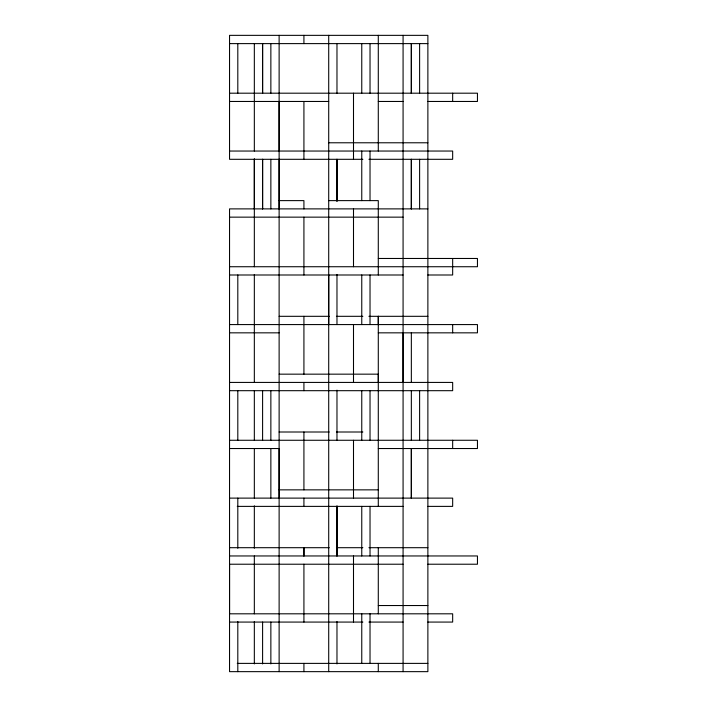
<?xml version="1.0" encoding="UTF-8"?>
<svg xmlns="http://www.w3.org/2000/svg" width="707" height="707" viewBox="0 0 707 707"><rect width="100%" height="100%" fill="white"/><g stroke="black" fill="none" stroke-linecap="round" stroke-linejoin="round"><path stroke-width="1.06" d="M254.334 208.883L254.334 159.305M279.124 498.117L279.124 448.53L229.545 448.53M279.124 208.883L279.124 159.305M279.124 151.042L279.124 101.463M328.711 324.575L328.711 274.996M336.974 506.38L336.974 555.958L336.974 505.823M336.974 93.191L336.974 43.613M378.289 382.425L378.289 374.162L279.124 374.162M378.289 324.575L378.289 316.312L378.289 506.38M403.078 382.425L403.078 332.838M229.545 43.613L427.876 43.613M229.545 93.191L477.455 93.191L477.455 101.463L427.876 101.463M229.545 101.463L328.711 101.463M378.289 101.463L403.078 101.463M328.711 142.779L427.876 142.779M229.545 151.042L452.666 151.042L452.666 159.305L368.921 159.305M362.868 159.305L229.545 159.305L229.545 35.35L427.876 35.35L427.876 671.65L229.545 671.65L229.545 208.883L427.876 208.883M279.124 200.62L303.922 200.62L303.922 208.883M328.711 200.62L378.289 200.62L378.289 274.996M229.545 217.146L403.078 217.146M378.289 258.47L477.455 258.47L477.455 266.733L229.545 266.733M229.545 274.996L403.078 274.996M427.876 274.996L452.666 274.996L452.666 258.47M279.124 316.312L329.259 316.312M336.426 316.312L362.868 316.312M368.921 316.312L427.876 316.312M229.545 324.575L477.455 324.575L477.455 332.838L378.289 332.838M229.545 332.838L279.124 332.838M229.545 382.425L452.666 382.425L452.666 390.688L229.545 390.688M279.124 432.004L329.259 432.004M336.426 432.004L362.868 432.004M229.545 440.267L477.455 440.267L477.455 448.53L378.289 448.53M279.124 489.854L378.289 489.854M229.545 498.117L452.666 498.117L452.666 506.38L427.876 506.38M237.26 506.38L403.078 506.38M229.545 547.695L329.259 547.695M336.426 547.695L362.868 547.695M368.921 547.695L427.876 547.695M229.545 555.958L477.455 555.958L477.455 564.221L427.876 564.221M403.078 564.221L229.545 564.221L229.545 613.809L452.666 613.809L452.666 622.072L427.876 622.072M378.289 605.537L427.876 605.537M229.545 622.072L362.868 622.072M368.921 622.072L403.078 622.072M237.26 663.387L427.876 663.387M452.666 93.191L452.666 101.463M452.666 324.575L452.666 332.838M452.666 440.267L452.666 448.53M419.613 43.613L419.613 93.191M419.613 159.305L419.613 208.883M419.613 390.688L419.613 440.267M411.341 332.838L411.341 382.425M411.341 390.688L411.341 440.267M403.078 35.35L403.078 671.65M378.289 35.35L378.289 151.042M378.289 547.695L378.289 613.809M378.289 663.387L378.289 671.65M370.026 43.613L370.026 93.191M370.026 151.042L370.026 200.62M370.026 274.996L370.026 324.575M370.026 390.688L370.026 440.267M370.026 506.38L370.026 555.958M370.026 613.809L370.026 663.387M361.763 43.613L361.763 93.191M361.763 151.042L361.763 200.62M361.763 274.996L361.763 324.575M361.763 390.688L361.763 440.267M361.763 506.38L361.763 555.958M361.763 613.809L361.763 663.387M353.5 93.191L353.5 159.305M353.5 208.883L353.5 266.733M353.5 324.575L353.5 382.425M353.5 440.267L353.5 498.117M353.5 555.958L353.5 622.072M336.974 274.449L336.974 324.575M336.974 390.131L336.974 440.267M336.974 621.515L336.974 663.935M328.711 35.35L328.711 671.65M303.922 35.35L303.922 43.613M303.922 101.463L303.922 159.305M303.922 217.146L303.922 274.996M303.922 316.312L303.922 374.162M303.922 382.425L303.922 390.688M303.922 432.004L303.922 489.854M303.922 498.117L303.922 506.38M303.922 564.221L303.922 622.072M303.922 663.387L303.922 671.65M279.124 35.35L279.124 671.65M270.861 43.613L270.861 93.191M270.861 159.305L270.861 208.883M270.861 390.688L270.861 440.267M270.861 448.53L270.861 498.117M270.861 622.072L270.861 663.935M262.597 390.688L262.597 440.267M262.597 622.072L262.597 663.935M254.334 43.613L254.334 151.042M254.334 158.757L254.334 266.733M254.334 274.449L254.334 382.425M254.334 390.688L254.334 440.267M254.334 448.53L254.334 498.117M254.334 505.823L254.334 548.243M254.334 555.958L254.334 613.809M254.334 621.515L254.334 663.935M237.808 43.613L237.808 93.191M237.808 274.996L237.808 324.575M237.808 390.688L237.808 440.267M237.808 498.117L237.808 548.243M237.808 621.515L237.808 671.65M262.597 159.305L262.597 208.883L262.597 159.305M262.597 43.613L262.597 93.191L262.597 43.613M303.922 547.695L303.922 555.958L303.922 547.695M336.974 159.305L336.974 201.177L336.974 159.305M411.341 448.53L411.341 498.117L411.341 448.53M411.341 159.305L411.341 208.883L411.341 159.305M411.341 43.613L411.341 93.191L411.341 43.613"/></g></svg>
